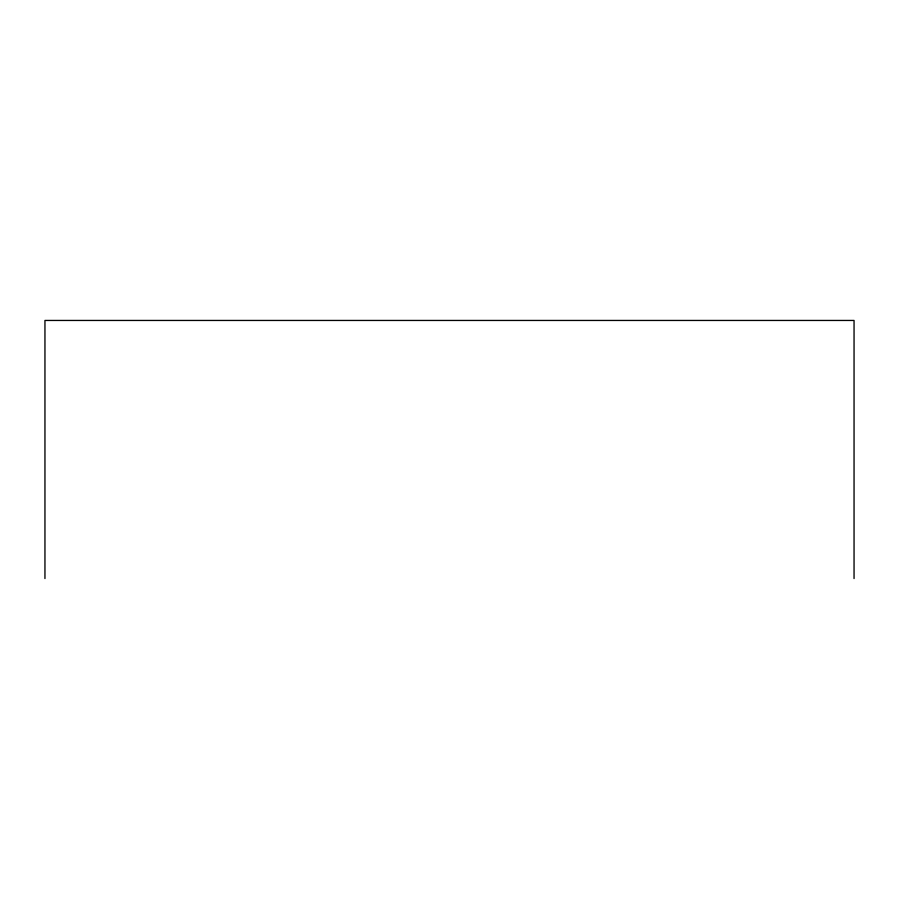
<?xml version="1.0" encoding="UTF-8"?>
<svg xmlns="http://www.w3.org/2000/svg" width="899" height="899" viewBox="0 0 899 899"><rect width="100%" height="100%" fill="white"/><g stroke="black" fill="none" stroke-linecap="round" stroke-linejoin="round"><path stroke-width="1.35" d="M854.05 578.551L854.05 320.449L44.95 320.449L44.95 578.551"/></g></svg>
